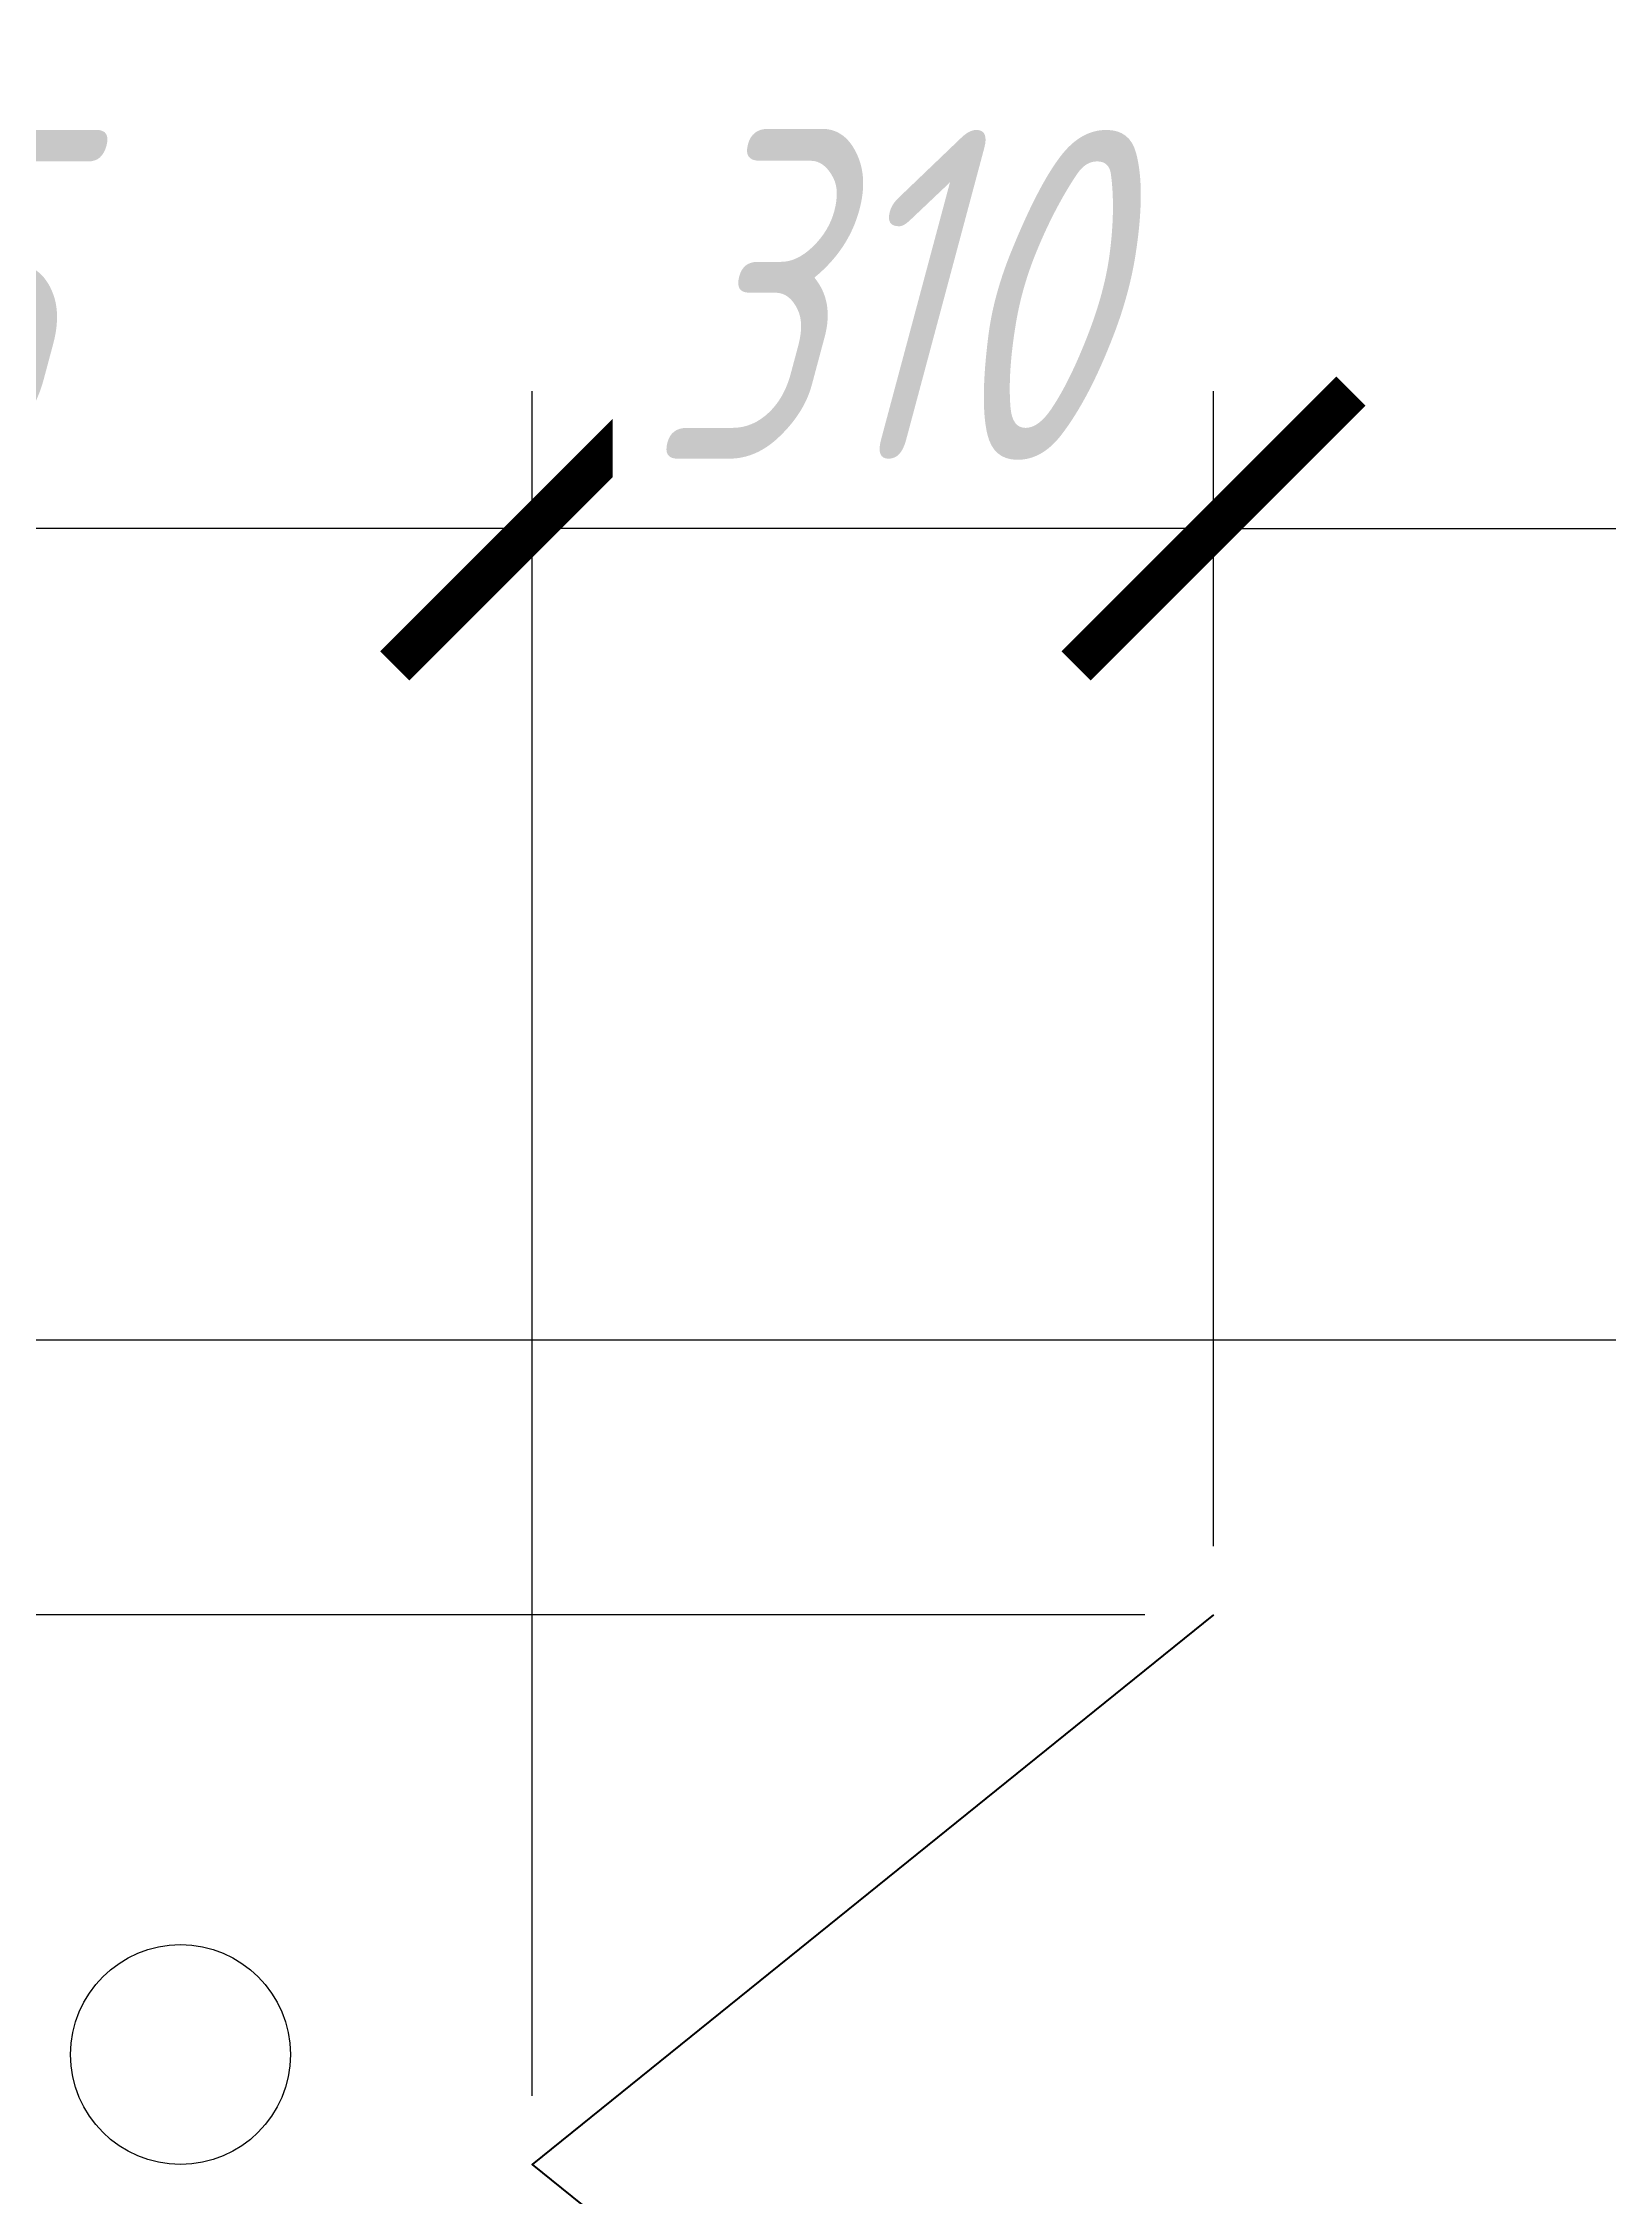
# Model space of a CAD drawing. Header units: millimetres. Extents: x 18535 to 117897, y 11356 to 27315.
# Drawn here: x 34533 to 35245, y 24928 to 25908 of the extents above; entities that cross this region are included whole.
import ezdxf

# ---------------------------------------------------------------- set-up
doc = ezdxf.new("R2010")
doc.units = ezdxf.units.MM
doc.layers.add('Обозначения', color=102, linetype='Continuous', lineweight=25)
doc.layers.add('Основная', color=134, linetype='Continuous', lineweight=70)
doc.styles.add('!Жартун', font='simplex.shx', dxfattribs={"width": 0.7, "oblique": 15, "height": 3})
doc.dimstyles.new('!Жартун_размер', dxfattribs={"dimtxt": 3, "dimasz": 2.5, "dimexe": 1.25, "dimexo": 0.625, "dimtad": 1, "dimdec": 0, "dimtxsty": '!Жартун', "dimblk": 'ARCHTICK', "dimcen": 2.5, "dimaunit": 1, "dimadec": 0, "dimazin": 0, "dimtfac": 1, "dimtdec": 0, "dimtix": 1, "dimtmove": 1, "dimatfit": 2, "dimldrblk": 'NONE', "dimfxl": 1, "dimtfill": 1, "dimlwd": 25, "dimarcsym": 0})

# ---------------------------------------------------------------- blocks, each defined once
blk = doc.blocks.new('_ArchTick')
at = {"color": 0, "linetype": 'ByBlock', "const_width": 0.15}
blk.add_lwpolyline([(-0.5, -0.5), (0.5, 0.5)], dxfattribs=at)
blk = doc.blocks.new('*D152')
at = {"layer": 'Defpoints', "color": 0, "transparency": 16777216}
for p in [(33644.37, 25193.04), (35065.54, 25193.04), (34755.54, 22443.04)]:
    blk.add_point(p, dxfattribs=at)
at = {"layer": 'Обозначения', "color": 0, "lineweight": -2, "transparency": 16777216}
for p, q in [((35034.29, 25193.04), (33581.87, 25193.04)), ((34724.29, 22443.04), (33581.87, 22443.04))]:
    blk.add_line(p, q, dxfattribs=at)
at = {"layer": 'Обозначения', "color": 0, "linetype": 'Continuous', "lineweight": 25, "transparency": 16777216}
blk.add_line((33644.37, 22443.04), (33644.37, 25193.04), dxfattribs=at)
at = {"layer": 'Обозначения', "color": 0, "lineweight": 25, "transparency": 16777216, "xscale": 125, "yscale": 125, "zscale": 125}
for p, rotation in [((33644.37, 25193.04), 90), ((33644.37, 22443.04), 270)]:
    blk.add_blockref('_ArchTick', p, dxfattribs=dict(at, rotation=rotation))
at = {"layer": 'Обозначения', "color": 0, "transparency": 16777216, "insert": (33538.12, 23818.04), "char_height": 150, "attachment_point": 5, "rotation": 90, "style": '!Жартун', "bg_fill": 3, "box_fill_scale": 1.1, "bg_fill_color": 256, "bg_fill_true_color": 13158600, "bg_fill_transparency": 0}
blk.add_mtext('2750', dxfattribs=at)
blk = doc.blocks.new('_None')
blk = doc.blocks.new('*D153')
at = {"layer": 'Defpoints', "color": 0, "transparency": 16777216}
for p in [(33644.37, 25318.04), (34070.61, 25318.04), (35065.54, 25193.04)]:
    blk.add_point(p, dxfattribs=at)
at = {"layer": 'Обозначения', "color": 0, "linetype": 'Continuous', "lineweight": 25, "transparency": 16777216}
for p in [(33644.37, 25811.64), (33644.37, 25193.04)]:
    blk.add_line(p, (33644.37, 25318.04), dxfattribs=at)
at = {"layer": 'Обозначения', "color": 0, "lineweight": -2, "transparency": 16777216}
for p, q in [((34039.36, 25318.04), (33581.87, 25318.04)), ((35034.29, 25193.04), (33581.87, 25193.04))]:
    blk.add_line(p, q, dxfattribs=at)
at = {"layer": 'Обозначения', "color": 0, "lineweight": 25, "transparency": 16777216, "xscale": 125, "yscale": 125, "zscale": 125}
for p, rotation in [((33644.37, 25318.04), 90), ((33644.37, 25193.04), 270)]:
    blk.add_blockref('_ArchTick', p, dxfattribs=dict(at, rotation=rotation))
at = {"layer": 'Обозначения', "color": 0, "transparency": 16777216, "insert": (33538.12, 25652.79), "char_height": 150, "attachment_point": 5, "rotation": 90, "style": '!Жартун', "bg_fill": 3, "box_fill_scale": 1.1, "bg_fill_color": 256, "bg_fill_true_color": 13158600, "bg_fill_transparency": 0}
blk.add_mtext('125', dxfattribs=at)
blk = doc.blocks.new('*D155')
at = {"layer": 'Defpoints', "color": 0, "transparency": 16777216}
for p in [(34070.61, 25687), (34070.61, 25318.04), (34755.54, 24943.04)]:
    blk.add_point(p, dxfattribs=at)
at = {"layer": 'Обозначения', "color": 0, "lineweight": -2, "transparency": 16777216}
for p, q in [((34070.61, 25349.29), (34070.61, 25749.5)), ((34755.54, 24974.29), (34755.54, 25749.5))]:
    blk.add_line(p, q, dxfattribs=at)
at = {"layer": 'Обозначения', "color": 0, "linetype": 'Continuous', "lineweight": 25, "transparency": 16777216}
blk.add_line((34755.54, 25687), (34070.61, 25687), dxfattribs=at)
at = {"layer": 'Обозначения', "color": 0, "lineweight": 25, "transparency": 16777216, "xscale": 125, "yscale": 125, "zscale": 125, "rotation": 180}
blk.add_blockref('_ArchTick', (34070.61, 25687), dxfattribs=at)
at = {"layer": 'Обозначения', "color": 0, "lineweight": 25, "transparency": 16777216, "xscale": 125, "yscale": 125, "zscale": 125}
blk.add_blockref('_ArchTick', (34755.54, 25687), dxfattribs=at)
at = {"layer": 'Обозначения', "color": 0, "transparency": 16777216, "insert": (34413.07, 25793.25), "char_height": 150, "attachment_point": 5, "style": '!Жартун', "bg_fill": 3, "box_fill_scale": 1.1, "bg_fill_color": 256, "bg_fill_true_color": 13158600, "bg_fill_transparency": 0}
blk.add_mtext('685', dxfattribs=at)
blk = doc.blocks.new('*D156')
at = {"layer": 'Defpoints', "color": 0, "transparency": 16777216}
for p in [(35735.54, 25687), (35065.54, 25193.04), (35735.54, 25193.04)]:
    blk.add_point(p, dxfattribs=at)
at = {"layer": 'Обозначения', "color": 0, "lineweight": -2, "transparency": 16777216}
for p, q in [((35065.54, 25224.29), (35065.54, 25749.5)), ((35735.54, 25224.29), (35735.54, 25749.5))]:
    blk.add_line(p, q, dxfattribs=at)
at = {"layer": 'Обозначения', "color": 0, "linetype": 'Continuous', "lineweight": 25, "transparency": 16777216}
blk.add_line((35065.54, 25687), (35735.54, 25687), dxfattribs=at)
at = {"layer": 'Обозначения', "color": 0, "lineweight": 25, "transparency": 16777216, "xscale": 125, "yscale": 125, "zscale": 125, "rotation": 180}
blk.add_blockref('_ArchTick', (35065.54, 25687), dxfattribs=at)
at = {"layer": 'Обозначения', "color": 0, "lineweight": 25, "transparency": 16777216, "xscale": 125, "yscale": 125, "zscale": 125}
blk.add_blockref('_ArchTick', (35735.54, 25687), dxfattribs=at)
at = {"layer": 'Обозначения', "color": 0, "transparency": 16777216, "insert": (35400.54, 25793.25), "char_height": 150, "attachment_point": 5, "style": '!Жартун', "bg_fill": 3, "box_fill_scale": 1.1, "bg_fill_color": 256, "bg_fill_true_color": 13158600, "bg_fill_transparency": 0}
blk.add_mtext('670', dxfattribs=at)
blk = doc.blocks.new('*D159')
at = {"layer": 'Defpoints', "color": 0, "transparency": 16777216}
for p in [(34070.61, 26095.17), (34070.61, 25318.04), (37070.61, 25318.04)]:
    blk.add_point(p, dxfattribs=at)
at = {"layer": 'Обозначения', "color": 0, "lineweight": -2, "transparency": 16777216}
for p, q in [((34070.61, 25349.29), (34070.61, 26157.67)), ((37070.61, 25349.29), (37070.61, 26157.67))]:
    blk.add_line(p, q, dxfattribs=at)
at = {"layer": 'Обозначения', "color": 0, "linetype": 'Continuous', "lineweight": 25, "transparency": 16777216}
blk.add_line((37070.61, 26095.17), (34070.61, 26095.17), dxfattribs=at)
at = {"layer": 'Обозначения', "color": 0, "lineweight": 25, "transparency": 16777216, "xscale": 125, "yscale": 125, "zscale": 125, "rotation": 180}
blk.add_blockref('_ArchTick', (34070.61, 26095.17), dxfattribs=at)
at = {"layer": 'Обозначения', "color": 0, "lineweight": 25, "transparency": 16777216, "xscale": 125, "yscale": 125, "zscale": 125}
blk.add_blockref('_ArchTick', (37070.61, 26095.17), dxfattribs=at)
at = {"layer": 'Обозначения', "color": 0, "transparency": 16777216, "insert": (35570.61, 26201.42), "char_height": 150, "attachment_point": 5, "style": '!Жартун', "bg_fill": 3, "box_fill_scale": 1.1, "bg_fill_color": 256, "bg_fill_true_color": 13158600, "bg_fill_transparency": 0}
blk.add_mtext('3000', dxfattribs=at)
blk = doc.blocks.new('*D161')
at = {"layer": 'Defpoints', "color": 0, "transparency": 16777216}
for p in [(34755.54, 25687), (35065.54, 25193.04), (34755.54, 24943.04)]:
    blk.add_point(p, dxfattribs=at)
at = {"layer": 'Обозначения', "color": 0, "lineweight": -2, "transparency": 16777216}
for p, q in [((34755.54, 24974.29), (34755.54, 25749.5)), ((35065.54, 25224.29), (35065.54, 25749.5))]:
    blk.add_line(p, q, dxfattribs=at)
at = {"layer": 'Обозначения', "color": 0, "linetype": 'Continuous', "lineweight": 25, "transparency": 16777216}
for p, q in [((34755.54, 25687), (34630.54, 25687)), ((35065.54, 25687), (34755.54, 25687)), ((35065.54, 25687), (35190.54, 25687))]:
    blk.add_line(p, q, dxfattribs=at)
at = {"layer": 'Обозначения', "color": 0, "lineweight": 25, "transparency": 16777216, "xscale": 125, "yscale": 125, "zscale": 125}
blk.add_blockref('_ArchTick', (34755.54, 25687), dxfattribs=at)
at = {"layer": 'Обозначения', "color": 0, "lineweight": 25, "transparency": 16777216, "xscale": 125, "yscale": 125, "zscale": 125, "rotation": 180}
blk.add_blockref('_ArchTick', (35065.54, 25687), dxfattribs=at)
at = {"layer": 'Обозначения', "color": 0, "transparency": 16777216, "insert": (34910.54, 25793.25), "char_height": 150, "attachment_point": 5, "style": '!Жартун', "bg_fill": 3, "box_fill_scale": 1.1, "bg_fill_color": 256, "bg_fill_true_color": 13158600, "bg_fill_transparency": 0}
blk.add_mtext('310', dxfattribs=at)

msp = doc.modelspace()

# ---------------------------------------------------------------- linework, layer by layer
at = {"layer": 'Обозначения', "lineweight": 30}
msp.add_lwpolyline([(34070.61, 25318.04), (37070.61, 25318.04), (37070.61, 22318.04), (34070.61, 22318.04)], close=True, dxfattribs=at)
msp.add_circle((34595.61, 24993.04), 50, dxfattribs=at)
at = {"layer": 'Основная'}
msp.add_lwpolyline([(35065.54, 25193.04), (34755.54, 24943.04), (35065.54, 24693.04), (34755.54, 24443.04), (35065.54, 24193.04), (34755.54, 23943.04), (35065.54, 23693.04), (34755.54, 23443.04), (35065.54, 23193.04), (34755.54, 22943.04), (35065.54, 22693.04), (34755.54, 22443.04)], dxfattribs=at)

# ---------------------------------------------------------------- next in the draw order: dimensions: what is measured, and where the dimension line sits
at = {"layer": 'Обозначения'}
dim = msp.add_linear_dim(base=(33644.37, 25193.04), p1=(34755.54, 22443.04), p2=(35065.54, 25193.04), angle=90, dimstyle='!Жартун_размер', dxfattribs=at)
dim.commit()
dim.dimension.update_dxf_attribs({"geometry": '*D152', "text_midpoint": (33538.12, 23818.04)})

# ---------------------------------------------------------------- next in the draw order: dimensions: what is measured, and where the dimension line sits
dim = msp.add_linear_dim(base=(33644.37, 25318.04), p1=(35065.54, 25193.04), p2=(34070.61, 25318.04), angle=90, dimstyle='!Жартун_размер', dxfattribs=at)
dim.commit()
dim.dimension.update_dxf_attribs({"geometry": '*D153', "text_midpoint": (33559.12, 25652.79), "dimtype": 160})

# ---------------------------------------------------------------- next in the draw order: dimensions: what is measured, and where the dimension line sits
for base, p1, p2, picture, middle in [((34070.61, 25687), (34755.54, 24943.04), (34070.61, 25318.04), '*D155', (34413.07, 25793.25)), ((35735.54, 25687), (35065.54, 25193.04), (35735.54, 25193.04), '*D156', (35400.54, 25793.25))]:
    dim = msp.add_linear_dim(base=base, p1=p1, p2=p2, dimstyle='!Жартун_размер', dxfattribs=at)
    dim.commit()
    dim.dimension.update_dxf_attribs({"geometry": picture, "text_midpoint": middle})

# ---------------------------------------------------------------- next in the draw order: dimensions: what is measured, and where the dimension line sits
dim = msp.add_linear_dim(base=(34070.61, 26095.17), p1=(37070.61, 25318.04), p2=(34070.61, 25318.04), dimstyle='!Жартун_размер', dxfattribs=at)
dim.commit()
dim.dimension.update_dxf_attribs({"geometry": '*D159', "text_midpoint": (35570.61, 26201.42)})

# ---------------------------------------------------------------- next in the draw order: dimensions: what is measured, and where the dimension line sits
dim = msp.add_linear_dim(base=(34755.54, 25687), p1=(35065.54, 25193.04), p2=(34755.54, 24943.04), dimstyle='!Жартун_размер', dxfattribs=at)
dim.commit()
dim.dimension.update_dxf_attribs({"geometry": '*D161', "text_midpoint": (34910.54, 25793.25)})

doc.saveas('drawing.dxf')
